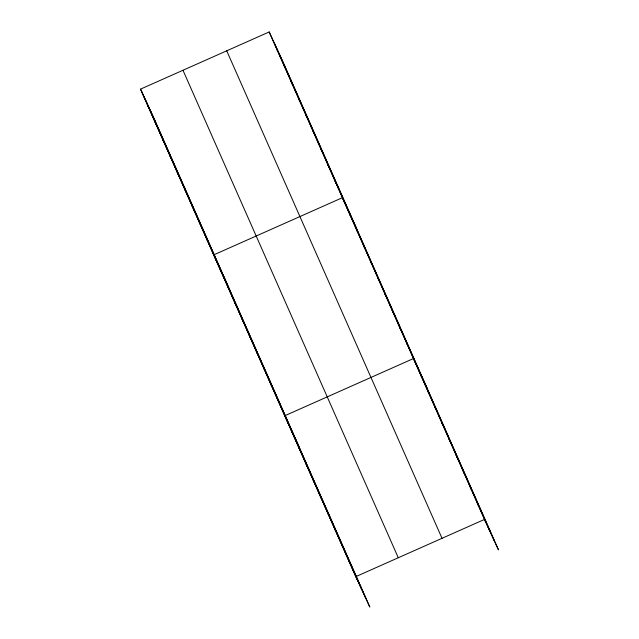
<?xml version="1.0" encoding="UTF-8"?>
<svg xmlns="http://www.w3.org/2000/svg" width="639" height="639" viewBox="0 0 639 639"><rect width="100%" height="100%" fill="white"/><g stroke="black" fill="none" stroke-linecap="round" stroke-linejoin="round"><path stroke-width="0.96" d="M140.524 89.133L269.179 31.95L283.173 62.382L498.476 549.867L484.474 519.435L355.827 576.618L140.524 89.133L154.526 119.565L369.821 607.05L355.827 576.618M276.495 48.524L277.669 51.072M283.812 65.098L284.986 67.646M291.136 81.672L292.303 84.22M298.453 98.246L299.627 100.794M305.777 114.82L306.944 117.368M313.094 131.394L314.268 133.942M320.419 147.968L321.585 150.516M327.735 164.542L328.909 167.091M335.06 181.125L336.226 183.665M356.37 228.123L342.376 197.699L213.73 254.881L227.724 285.306M349.485 213.785L350.651 216.325M356.586 229.872L357.76 232.412M363.695 245.959L364.861 248.499M370.796 262.046L371.97 264.586M377.905 278.133L379.071 280.673M385.005 294.22L386.18 296.76M392.114 310.306L393.281 312.846M399.215 326.393L400.389 328.933M406.324 342.48L407.49 345.02M427.427 388.991L413.425 358.567L284.778 415.749L298.772 446.182M420.534 374.654L421.7 377.194M427.635 390.741L428.809 393.281M434.744 406.827L435.91 409.375M441.845 422.914L443.019 425.462M448.953 439.001L450.12 441.549M456.054 455.088L457.228 457.636M463.163 471.175L464.329 473.723M470.264 487.261L471.438 489.809M477.373 503.348L478.539 505.896M147.849 105.707L149.015 108.255M155.165 122.281L156.339 124.829M162.49 138.855L163.656 141.403M169.806 155.429L170.98 157.977M177.131 172.011L178.297 174.551M184.447 188.585L185.622 191.125M191.772 205.159L192.938 207.699M199.088 221.733L200.263 224.273M206.413 238.307L207.579 240.847M220.838 270.968L222.005 273.508M227.939 287.055L229.113 289.595M235.048 303.142L236.214 305.682M242.149 319.228L243.323 321.768M249.258 335.315L250.424 337.863M256.359 351.402L257.533 353.95M263.468 367.489L264.634 370.037M270.569 383.576L271.743 386.124M277.677 399.663L278.844 402.211M291.887 431.836L293.053 434.384M298.988 447.923L300.162 450.471M306.097 464.01L307.263 466.558M313.198 480.097L314.372 482.645M320.307 496.184L321.473 498.732M327.408 512.27L328.582 514.818M334.517 528.357L335.683 530.905M341.617 544.444L342.792 546.992M348.726 560.531L349.892 563.079M278.939 53.181L494.243 540.666M274.578 43.7L489.881 531.185M269.179 31.95L485.648 521.983M226.725 50.824L442.02 538.31M182.978 70.266L398.281 557.751M150.293 110.363L365.596 597.848M145.932 100.882L361.235 588.367M141.698 91.681L357.001 579.166"/></g></svg>
